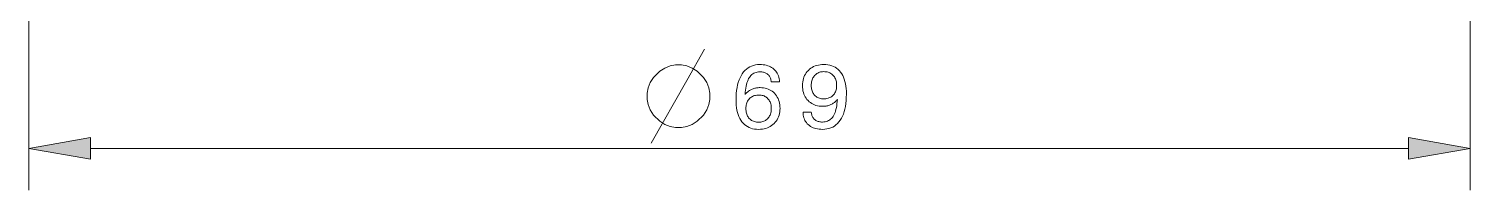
# Model space of a CAD drawing. Extents: x -99 to 297, y 0 to 529.
# Drawn here: x 68.8 to 137.8, y 93.2 to 100.9 of the extents above; entities that cross this region are included whole.
import ezdxf

# ---------------------------------------------------------------- set-up
doc = ezdxf.new("R2010")
doc.units = 0

msp = doc.modelspace()

# ---------------------------------------------------------------- linework, layer by layer
at = {"color": 7, "lineweight": 13}
for p, q in [((68.769, 132.802), (68.769, 93.199)), ((137.769, 132.802), (137.769, 93.199)), ((71.724, 95.199), (134.815, 95.199))]:
    msp.add_line(p, q, dxfattribs=at)
msp.add_lwpolyline([(98.57, 95.449), (100.27, 98.449), (101.12, 99.949)], dxfattribs=at)
for points in [[(100.02, 99.199), (99.72, 99.199), (99.47, 99.149), (99.22, 99.049), (98.97, 98.899), (98.67, 98.599), (98.52, 98.349), (98.42, 98.099), (98.37, 97.849), (98.37, 97.549), (98.42, 97.299), (98.52, 97.049), (98.67, 96.799), (98.97, 96.499), (99.22, 96.349), (99.47, 96.249), (99.72, 96.199), (100.02, 96.199), (100.27, 96.249), (100.52, 96.349), (100.77, 96.499), (101.07, 96.799), (101.22, 97.049), (101.32, 97.299), (101.37, 97.549), (101.37, 97.849), (101.32, 98.099), (101.22, 98.349), (101.07, 98.599), (100.77, 98.899), (100.52, 99.049), (100.27, 99.149)], [(104.706, 98.387), (104.31, 98.387), (104.304, 98.433), (104.296, 98.476), (104.285, 98.517), (104.272, 98.557), (104.257, 98.593), (104.24, 98.628), (104.22, 98.66), (104.198, 98.691), (104.174, 98.719), (104.147, 98.744), (104.118, 98.768), (104.087, 98.789), (104.054, 98.807), (104.019, 98.823), (103.982, 98.837), (103.943, 98.848), (103.902, 98.857), (103.858, 98.863), (103.813, 98.866), (103.766, 98.868), (103.701, 98.865), (103.64, 98.857), (103.582, 98.843), (103.527, 98.825), (103.475, 98.8), (103.426, 98.771), (103.381, 98.735), (103.338, 98.695), (103.298, 98.649), (103.262, 98.598), (103.228, 98.541), (103.198, 98.479), (103.17, 98.411), (103.145, 98.337), (103.123, 98.258), (103.104, 98.174), (103.088, 98.084), (103.075, 97.988), (103.065, 97.887), (103.057, 97.78), (103.083, 97.812), (103.11, 97.842), (103.138, 97.87), (103.167, 97.897), (103.198, 97.923), (103.229, 97.947), (103.262, 97.969), (103.295, 97.99), (103.33, 98.009), (103.366, 98.027), (103.403, 98.043), (103.441, 98.057), (103.479, 98.07), (103.519, 98.081), (103.559, 98.09), (103.601, 98.097), (103.643, 98.103), (103.686, 98.107), (103.729, 98.11), (103.774, 98.111), (103.858, 98.108), (103.938, 98.1), (104.015, 98.086), (104.089, 98.067), (104.16, 98.043), (104.227, 98.013), (104.292, 97.977), (104.353, 97.936), (104.411, 97.89), (104.466, 97.838), (104.516, 97.781), (104.561, 97.722), (104.601, 97.658), (104.636, 97.592), (104.665, 97.521), (104.689, 97.448), (104.707, 97.37), (104.721, 97.29), (104.729, 97.206), (104.731, 97.118), (104.728, 97.03), (104.72, 96.946), (104.706, 96.865), (104.686, 96.787), (104.661, 96.713), (104.63, 96.642), (104.593, 96.574), (104.551, 96.51), (104.503, 96.449), (104.45, 96.392), (104.392, 96.339), (104.33, 96.291), (104.265, 96.249), (104.197, 96.213), (104.125, 96.182), (104.049, 96.157), (103.971, 96.137), (103.888, 96.123), (103.802, 96.115), (103.713, 96.112), (103.61, 96.116), (103.512, 96.127), (103.419, 96.145), (103.331, 96.171), (103.248, 96.203), (103.169, 96.244), (103.096, 96.291), (103.028, 96.346), (102.964, 96.408), (102.905, 96.477), (102.852, 96.553), (102.805, 96.636), (102.762, 96.725), (102.726, 96.82), (102.695, 96.922), (102.67, 97.031), (102.65, 97.146), (102.636, 97.267), (102.628, 97.395), (102.625, 97.529), (102.628, 97.686), (102.637, 97.837), (102.652, 97.979), (102.673, 98.115), (102.7, 98.243), (102.732, 98.364), (102.771, 98.478), (102.816, 98.585), (102.867, 98.684), (102.923, 98.776), (102.985, 98.86), (103.052, 98.935), (103.124, 99.001), (103.2, 99.059), (103.282, 99.107), (103.368, 99.147), (103.458, 99.178), (103.554, 99.2), (103.654, 99.213), (103.759, 99.218), (103.843, 99.216), (103.923, 99.209), (104, 99.198), (104.073, 99.183), (104.142, 99.163), (104.208, 99.139), (104.27, 99.111), (104.329, 99.079), (104.384, 99.042), (104.435, 99.001), (104.482, 98.955), (104.525, 98.906), (104.563, 98.854), (104.597, 98.798), (104.627, 98.739), (104.651, 98.675), (104.672, 98.609), (104.688, 98.538), (104.699, 98.465)], [(105.832, 96.941), (106.228, 96.941), (106.231, 96.897), (106.238, 96.855), (106.246, 96.814), (106.258, 96.776), (106.272, 96.74), (106.288, 96.706), (106.307, 96.674), (106.329, 96.643), (106.354, 96.615), (106.381, 96.589), (106.41, 96.565), (106.442, 96.543), (106.475, 96.524), (106.511, 96.508), (106.549, 96.494), (106.588, 96.482), (106.63, 96.474), (106.674, 96.467), (106.72, 96.464), (106.768, 96.462), (106.832, 96.465), (106.893, 96.473), (106.951, 96.486), (107.006, 96.505), (107.058, 96.529), (107.107, 96.559), (107.153, 96.594), (107.195, 96.634), (107.235, 96.68), (107.272, 96.731), (107.305, 96.788), (107.336, 96.85), (107.364, 96.918), (107.388, 96.991), (107.41, 97.07), (107.429, 97.155), (107.445, 97.245), (107.458, 97.341), (107.469, 97.443), (107.476, 97.55), (107.45, 97.518), (107.423, 97.487), (107.395, 97.459), (107.366, 97.431), (107.336, 97.406), (107.305, 97.382), (107.272, 97.359), (107.239, 97.338), (107.204, 97.319), (107.168, 97.301), (107.132, 97.285), (107.094, 97.271), (107.056, 97.258), (107.017, 97.247), (106.976, 97.238), (106.936, 97.23), (106.894, 97.225), (106.851, 97.22), (106.808, 97.218), (106.764, 97.217), (106.68, 97.22), (106.6, 97.228), (106.522, 97.242), (106.448, 97.261), (106.378, 97.285), (106.31, 97.315), (106.246, 97.351), (106.185, 97.392), (106.127, 97.438), (106.072, 97.49), (106.022, 97.546), (105.976, 97.606), (105.937, 97.669), (105.902, 97.736), (105.873, 97.806), (105.849, 97.88), (105.83, 97.957), (105.817, 98.038), (105.809, 98.122), (105.806, 98.21), (105.809, 98.298), (105.818, 98.383), (105.832, 98.464), (105.851, 98.542), (105.877, 98.617), (105.908, 98.688), (105.944, 98.755), (105.987, 98.82), (106.034, 98.881), (106.088, 98.938), (106.146, 98.991), (106.207, 99.039), (106.272, 99.081), (106.341, 99.117), (106.413, 99.148), (106.488, 99.173), (106.567, 99.193), (106.649, 99.207), (106.735, 99.215), (106.825, 99.218), (106.927, 99.214), (107.025, 99.203), (107.118, 99.185), (107.205, 99.159), (107.288, 99.126), (107.366, 99.086), (107.439, 99.039), (107.507, 98.984), (107.571, 98.922), (107.629, 98.853), (107.682, 98.777), (107.73, 98.694), (107.771, 98.605), (107.808, 98.51), (107.838, 98.408), (107.864, 98.299), (107.883, 98.184), (107.897, 98.063), (107.906, 97.935), (107.908, 97.801), (107.905, 97.642), (107.896, 97.491), (107.882, 97.348), (107.861, 97.211), (107.834, 97.083), (107.801, 96.961), (107.763, 96.847), (107.718, 96.741), (107.668, 96.642), (107.611, 96.551), (107.549, 96.467), (107.482, 96.393), (107.41, 96.327), (107.333, 96.27), (107.251, 96.222), (107.163, 96.182), (107.071, 96.152), (106.974, 96.13), (106.871, 96.117), (106.764, 96.112), (106.68, 96.115), (106.6, 96.121), (106.524, 96.133), (106.451, 96.148), (106.381, 96.169), (106.315, 96.193), (106.252, 96.223), (106.193, 96.257), (106.137, 96.295), (106.085, 96.338), (106.037, 96.384), (105.994, 96.434), (105.956, 96.487), (105.923, 96.543), (105.895, 96.601), (105.872, 96.663), (105.854, 96.728), (105.842, 96.796), (105.834, 96.867)], [(106.224, 98.214), (106.225, 98.157), (106.23, 98.102), (106.238, 98.05), (106.25, 98), (106.264, 97.952), (106.282, 97.907), (106.303, 97.864), (106.327, 97.824), (106.354, 97.785), (106.385, 97.749), (106.418, 97.716), (106.454, 97.687), (106.491, 97.661), (106.531, 97.638), (106.572, 97.619), (106.616, 97.603), (106.662, 97.591), (106.71, 97.582), (106.76, 97.577), (106.812, 97.575), (106.87, 97.577), (106.925, 97.582), (106.978, 97.591), (107.028, 97.603), (107.075, 97.618), (107.12, 97.637), (107.163, 97.66), (107.203, 97.685), (107.24, 97.715), (107.275, 97.747), (107.307, 97.783), (107.335, 97.821), (107.36, 97.862), (107.382, 97.905), (107.4, 97.951), (107.416, 97.999), (107.427, 98.05), (107.436, 98.104), (107.441, 98.16), (107.442, 98.218), (107.441, 98.277), (107.436, 98.334), (107.427, 98.388), (107.416, 98.44), (107.4, 98.489), (107.382, 98.536), (107.36, 98.58), (107.335, 98.622), (107.307, 98.661), (107.275, 98.698), (107.24, 98.732), (107.203, 98.762), (107.164, 98.789), (107.122, 98.812), (107.078, 98.832), (107.032, 98.848), (106.984, 98.86), (106.933, 98.869), (106.88, 98.874), (106.825, 98.876), (106.772, 98.874), (106.721, 98.869), (106.672, 98.86), (106.625, 98.847), (106.581, 98.831), (106.538, 98.81), (106.498, 98.787), (106.46, 98.759), (106.423, 98.728), (106.389, 98.694), (106.358, 98.656), (106.33, 98.616), (106.305, 98.574), (106.283, 98.53), (106.265, 98.483), (106.25, 98.434), (106.239, 98.382), (106.23, 98.328), (106.225, 98.272)], [(104.314, 97.114), (104.312, 97.171), (104.307, 97.226), (104.299, 97.279), (104.288, 97.329), (104.273, 97.377), (104.255, 97.423), (104.234, 97.466), (104.21, 97.507), (104.182, 97.546), (104.151, 97.582), (104.118, 97.615), (104.082, 97.645), (104.045, 97.671), (104.005, 97.694), (103.964, 97.713), (103.92, 97.729), (103.875, 97.741), (103.827, 97.75), (103.777, 97.755), (103.726, 97.757), (103.668, 97.755), (103.613, 97.75), (103.56, 97.741), (103.51, 97.729), (103.462, 97.713), (103.417, 97.694), (103.375, 97.672), (103.335, 97.646), (103.298, 97.617), (103.263, 97.584), (103.231, 97.548), (103.202, 97.51), (103.177, 97.469), (103.156, 97.425), (103.137, 97.379), (103.122, 97.33), (103.11, 97.279), (103.102, 97.225), (103.097, 97.168), (103.095, 97.109), (103.097, 97.05), (103.102, 96.994), (103.11, 96.94), (103.122, 96.888), (103.137, 96.839), (103.155, 96.792), (103.176, 96.748), (103.201, 96.707), (103.229, 96.668), (103.261, 96.631), (103.295, 96.597), (103.332, 96.567), (103.371, 96.541), (103.412, 96.518), (103.455, 96.498), (103.501, 96.482), (103.55, 96.47), (103.6, 96.461), (103.653, 96.456), (103.709, 96.454), (103.762, 96.456), (103.813, 96.461), (103.861, 96.47), (103.908, 96.483), (103.953, 96.499), (103.996, 96.519), (104.036, 96.543), (104.075, 96.57), (104.112, 96.602), (104.146, 96.636), (104.178, 96.674), (104.207, 96.714), (104.232, 96.756), (104.253, 96.8), (104.272, 96.847), (104.287, 96.896), (104.299, 96.947), (104.307, 97), (104.312, 97.056)], [(71.724, 95.72), (68.769, 95.199), (71.724, 94.678)], [(134.815, 94.678), (137.769, 95.199), (134.815, 95.72)]]:
    msp.add_lwpolyline(points, close=True, dxfattribs=at)
for points in [[(71.724, 95.72), (68.769, 95.199), (71.724, 95.72), (71.724, 94.678)], [(134.815, 94.678), (137.769, 95.199), (134.815, 94.678), (134.815, 95.72)]]:
    msp.add_solid(points, dxfattribs=at)

doc.saveas('drawing.dxf')
